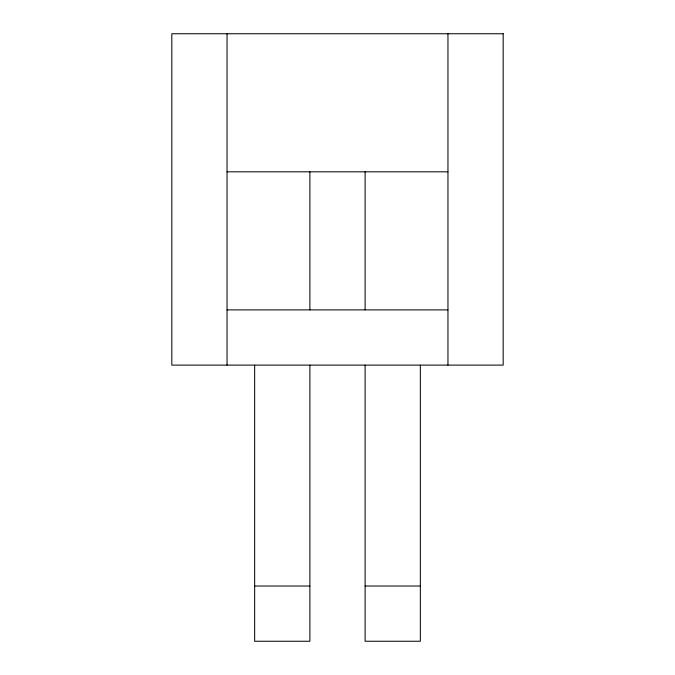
<?xml version="1.0" encoding="UTF-8"?>
<svg xmlns="http://www.w3.org/2000/svg" width="675" height="675" viewBox="0 0 675 675"><rect width="100%" height="100%" fill="white"/><g stroke="black" fill="none" stroke-linecap="round" stroke-linejoin="round"><path stroke-width="1.01" d="M227.045 171.821L447.955 171.821M227.045 309.884L447.955 309.884M254.661 586.027L309.884 586.027M365.116 586.027L420.339 586.027M447.955 33.75L447.955 365.116M420.339 365.116L420.339 641.25L365.116 641.25L365.116 365.116M365.116 171.821L365.116 309.884M309.884 171.821L309.884 309.884M309.884 365.116L309.884 641.25L254.661 641.25L254.661 365.116M227.045 33.75L227.045 365.116M503.179 33.75L171.821 33.75L171.821 365.116L503.179 365.116L503.179 33.75"/></g></svg>
